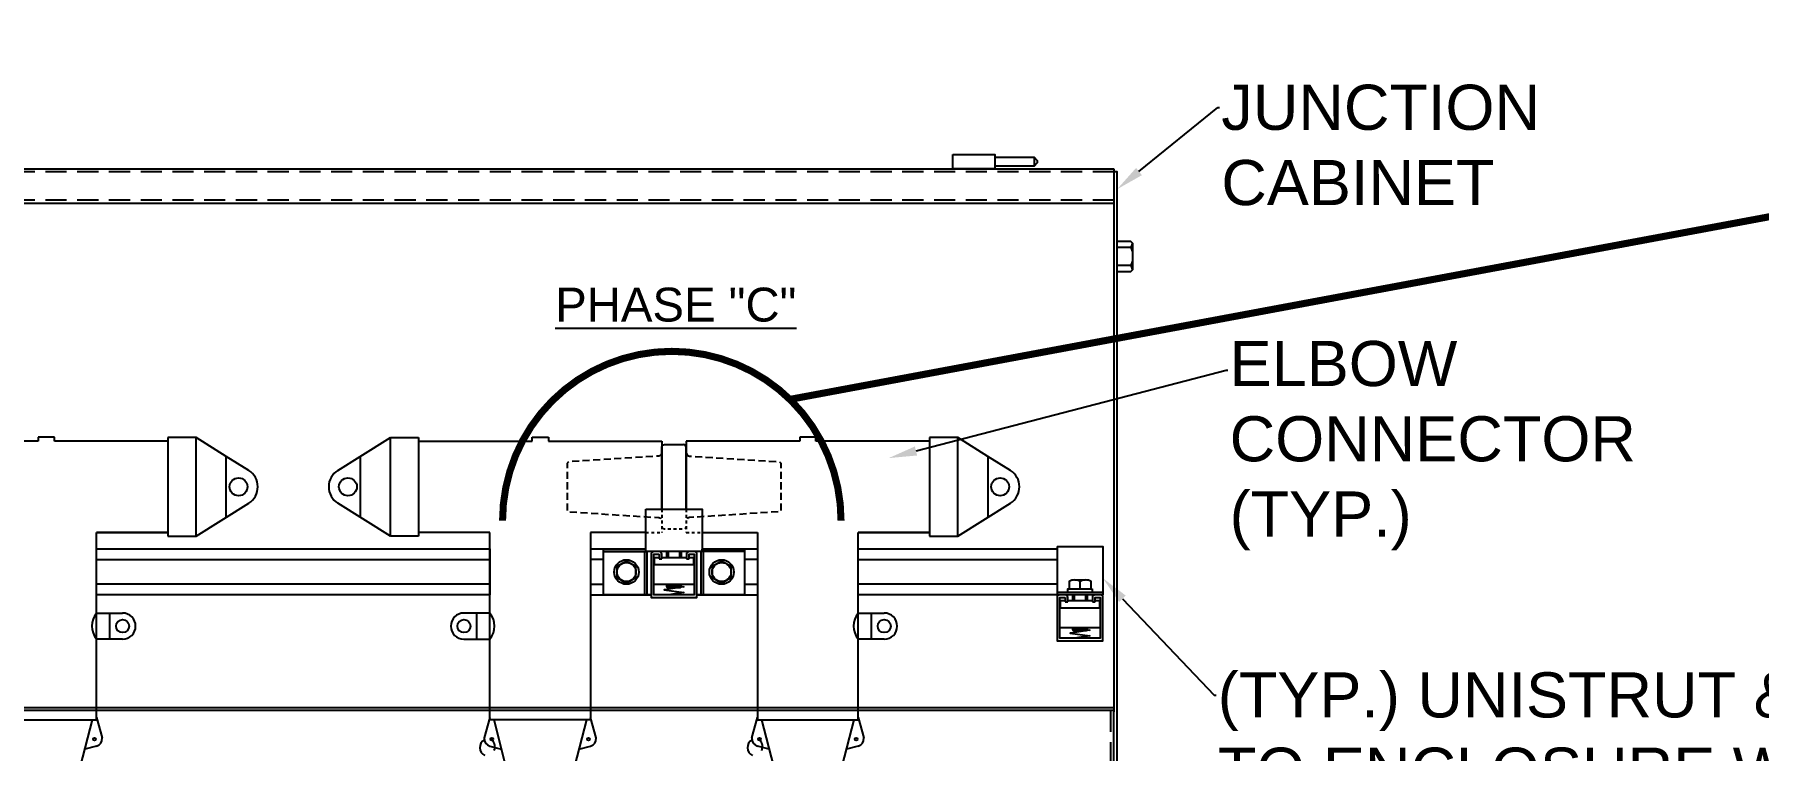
# Model space of a CAD drawing. Header units: feet. Extents: x -689 to 11593, y -511 to 1546.
# Drawn here: x 234.6 to 295.7, y 90.9 to 116.3 of the extents above; entities that cross this region are included whole.
import ezdxf
from ezdxf import colors
from ezdxf.entities.mleader import LeaderData, LeaderLine
from ezdxf.math import Vec2, Vec3

# ---------------------------------------------------------------- set-up
doc = ezdxf.new("R2010")
doc.units = ezdxf.units.FT
doc.header["$MEASUREMENT"] = 0
doc.linetypes.add('HIDDEN', pattern=[0.375, 0.25, -0.125])
doc.linetypes.add('PHANTOM2', pattern=[1.25, 0.625, -0.125, 0.125, -0.125, 0.125, -0.125])
for name, color, linetype in [('E-DETL', 7, 'Continuous'), ('E-EQPM-ENCL', 8, 'Continuous'), ('E-EQPM-HRDW', 16, 'Continuous'), ('E-GRND', 3, 'Continuous'), ('G-ANNO-TEXT', 1, 'Continuous'), ('G-DETL-LINE', 153, 'PHANTOM2')]:
    doc.layers.add(name, color=color, linetype=linetype)
doc.styles.add('NEI-A', font='arial.ttf')

msp = doc.modelspace()

# ---------------------------------------------------------------- linework, layer by layer
at = {"layer": 'E-DETL'}
for p, q in [((234.6882107414699, 101.8510137316798), (230.6635573329022, 101.8510137316798)), ((235.2643050811121, 101.988417489958), (234.6882107414699, 101.988417489958)), ((234.6882107414699, 101.988417489958), (234.6882107414699, 101.8510137316798)), ((235.2643050811121, 101.8510137316798), (235.2643050811121, 101.988417489958)), ((239.2889584529139, 101.8510137316798), (235.2643050811121, 101.8510137316798)), ((239.2889584529139, 101.9778578347086), (239.2889584529139, 98.48964411902944)), ((240.2878560032455, 101.9778578347086), (239.2889584529139, 101.9778578347086)), ((241.3607354074052, 101.3080610037923), (240.2878560032455, 101.9778578347086)), ((240.2878560032455, 98.48964411902944), (240.2878560032455, 101.9778578347086)), ((246.1042783129183, 101.3080610037923), (247.1771577170784, 101.9778578347086)), ((247.1771577170784, 98.48964411902944), (247.1771577170784, 101.9778578347086)), ((247.1771577170784, 101.9778578347086), (248.17605526741, 101.9778578347086)), ((248.17605526741, 101.9778578347086), (248.17605526741, 98.48964411902944)), ((248.17605526741, 101.8510137316798), (252.2007086392114, 101.8510137316798)), ((252.2007086392114, 101.988417489958), (252.776802978854, 101.988417489958)), ((252.2007086392114, 101.8510137316798), (252.2007086392114, 101.988417489958)), ((252.776802978854, 101.988417489958), (252.776802978854, 101.8510137316798)), ((252.776802978854, 101.8510137316798), (256.8014563874212, 101.8510137316798)), ((256.8014563874212, 101.8510137316798), (256.8014563874212, 99.43698102118879)), ((261.6882107414699, 101.8510137316798), (257.6635573329022, 101.8510137316798)), ((257.6635573329022, 101.8510137316798), (257.6635573329022, 99.43698102118879)), ((262.2643050811121, 101.988417489958), (261.6882107414699, 101.988417489958)), ((261.6882107414699, 101.988417489958), (261.6882107414699, 101.8510137316798)), ((262.2643050811121, 101.8510137316798), (262.2643050811121, 101.988417489958)), ((266.2889584529139, 101.8510137316798), (262.2643050811121, 101.8510137316798)), ((267.2878560032455, 101.9778578347086), (266.2889584529139, 101.9778578347086)), ((266.2889584529139, 101.9778578347086), (266.2889584529139, 98.48964411902944)), ((268.3607354074052, 101.3080610037923), (267.2878560032455, 101.9778578347086)), ((267.2878560032455, 98.48964411902944), (267.2878560032455, 101.9778578347086)), ((242.1551847345595, 100.8120876604726), (241.3607354074052, 101.3080610037923)), ((241.3607354074052, 99.15944080288136), (241.3607354074052, 101.3080610037923)), ((245.3098289857644, 100.8120876604726), (246.1042783129183, 101.3080610037923)), ((246.1042783129183, 101.3080610037923), (246.1042783129183, 99.15944080288136)), ((269.1551847345595, 100.8120876604726), (268.3607354074052, 101.3080610037923)), ((268.3607354074052, 101.3080610037923), (268.3607354074052, 99.15944080288136)), ((240.2878560032455, 98.48964411902944), (242.1551847345595, 99.6554142932655)), ((247.1771577170784, 98.48964411902944), (245.3098289857644, 99.6554142932655)), ((267.2878560032455, 98.48964411902944), (269.1551847345595, 99.6554142932655)), ((236.7573715146445, 98.61648822205825), (239.2889584529139, 98.61648822205825)), ((236.7573715146445, 91.9782907999629), (236.7573715146445, 98.61648822205825)), ((239.2889584529139, 98.48964411902944), (240.2878560032455, 98.48964411902944)), ((248.17605526741, 98.48964411902944), (247.1771577170784, 98.48964411902944)), ((250.7076422056793, 98.61648822205825), (248.17605526741, 98.61648822205825)), ((250.7076422056793, 91.9782907999629), (250.7076422056793, 98.61648822205825)), ((256.2325068601617, 98.61648822205825), (254.2698694307692, 98.61648822205825)), ((254.2698694307692, 98.61648822205825), (254.2698694307692, 91.9782907999629)), ((258.2325068601617, 98.61648822205825), (260.1951442895547, 98.61648822205825)), ((260.1951442895547, 98.61648822205825), (260.1951442895547, 91.9782907999629)), ((263.7573715146445, 98.61648822205825), (266.2889584529139, 98.61648822205825)), ((263.7573715146445, 91.9782907999629), (263.7573715146445, 98.61648822205825)), ((266.2889584529139, 98.48964411902944), (267.2878560032455, 98.48964411902944)), ((236.7573715146445, 95.76001360621967), (237.6826198521271, 95.76001360621967)), ((237.2199956833856, 95.76001360621967), (237.2199956833856, 94.8347652687371)), ((250.7076422056793, 95.76001360621967), (249.7823938681963, 95.76001360621967)), ((250.2450180369378, 94.8347652687371), (250.2450180369378, 95.76001360621967)), ((263.7573715146445, 95.76001360621967), (264.6826198521271, 95.76001360621967)), ((264.2199956833856, 95.76001360621967), (264.2199956833856, 94.8347652687371)), ((237.6826198521271, 94.8347652687371), (236.7573715146445, 94.8347652687371)), ((249.7823938681963, 94.8347652687371), (250.7076422056793, 94.8347652687371)), ((264.6826198521271, 94.8347652687371), (263.7573715146445, 94.8347652687371)), ((233.1951442895547, 91.9782907999629), (236.7573715146445, 91.9782907999629)), ((236.1918369405498, 90.33990844052505), (236.6146718803539, 91.9782907999629)), ((236.7573715146445, 92.06077576239204), (236.9581974898842, 91.33351018837675)), ((250.7076422056793, 92.06077576239204), (250.5068162304392, 91.33351018837675)), ((254.2698694307692, 91.9782907999629), (250.7076422056793, 91.9782907999629)), ((251.2731767797741, 90.33990844052505), (250.8503418399696, 91.9782907999629)), ((254.1271697964785, 91.9782907999629), (253.7043348750576, 90.33990844052505)), ((254.4706954060089, 91.33351018837675), (254.2698694307692, 92.06077576239204)), ((259.9943183143146, 91.33351018837675), (260.1951442895547, 92.06077576239204)), ((260.1951442895547, 91.9782907999629), (263.7573715146445, 91.9782907999629)), ((260.337843923845, 91.9782907999629), (260.7606788452663, 90.33990844052505)), ((263.1918369405498, 90.33990844052505), (263.6146718803539, 91.9782907999629)), ((263.7573715146445, 92.06077576239204), (263.9581974898842, 91.33351018837675)), ((236.7626355512439, 91.04811095656169), (236.3451280878853, 90.9371222928794)), ((250.7023781690796, 91.04811095656169), (251.1198856324381, 90.9371222928794)), ((253.8576260040099, 90.9371222928794), (254.2751334673685, 91.04811095656169)), ((260.6073877163135, 90.9371222928794), (260.1898802529549, 91.04811095656169)), ((263.7626355512439, 91.04811095656169), (263.3451280878853, 90.9371222928794))]:
    msp.add_line(p, q, dxfattribs=at)
at = {"layer": 'E-DETL', "linetype": 'HIDDEN', "ltscale": 0.25}
for p, q in [((256.8014563874212, 99.43698102118879), (256.8014563874212, 98.61648822205825)), ((257.6635573329022, 99.43698102118879), (257.6635573329022, 98.61648822205825)), ((256.2325068601617, 98.61648822205825), (256.8014563874212, 98.61648822205825)), ((257.6635573329022, 98.61648822205825), (258.2325068601617, 98.61648822205825))]:
    msp.add_line(p, q, dxfattribs=at)
at = {"layer": 'E-DETL', "linetype": 'Continuous', "flags": 128}
for points in [[(256.8014563874212, 99.43698102118879), (256.8014563874212, 101.6405875324049), (256.8240572650193, 101.7086624649287), (256.8921321975431, 101.7313994923916), (257.5728815227803, 101.7313994923916)], [(257.6635573329022, 99.43698102118879), (257.6635573329022, 101.6405875324049), (257.6409564553041, 101.7086624649287), (257.5728815227803, 101.7313994923916)]]:
    msp.add_lwpolyline(points, dxfattribs=at)
at = {"layer": 'E-DETL', "linetype": 'HIDDEN', "flags": 128}
for points in [[(256.8014563874212, 101.4363627348334), (256.7559823324955, 101.345686924712), (256.6879073999717, 101.3229498972491), (253.4883855713556, 101.1187250996777), (253.4430476662947, 101.0733871946168), (253.4430476662947, 99.37151388152324), (253.4883855713556, 99.34877685406036), (256.6879073999717, 99.14455205648892), (256.7559823324955, 99.12181502902604), (256.8014563874212, 99.03113921890463)], [(257.6635573329022, 101.4363627348334), (257.709031387828, 101.345686924712), (257.7771063203518, 101.3229498972491), (260.9766281489678, 101.1187250996777), (261.0219660540288, 101.0733871946168), (261.0219660540288, 99.37151388152324), (260.9766281489678, 99.34877685406036), (257.7771063203518, 99.14455205648892), (257.709031387828, 99.12181502902604), (257.6635573329022, 99.03113921890463)]]:
    msp.add_lwpolyline(points, dxfattribs=at)
at = {"layer": 'E-DETL', "linetype": 'HIDDEN', "ltscale": 0.25, "flags": 128}
msp.add_lwpolyline([(257.6635573329022, 98.82691442133319), (257.6409564553041, 98.75883948880937), (257.5728815227803, 98.73610246134649), (256.8921321975431, 98.73610246134649), (256.8240572650193, 98.75883948880937), (256.8014563874212, 98.82691442133319)], dxfattribs=at)
at = {"layer": 'E-DETL', "color": 41}
for centre, radius in [((241.7941300943739, 100.233750976869), 0.3171103352500231), ((245.67088362595, 100.233750976869), 0.3171103352500231), ((268.7941300943739, 100.233750976869), 0.3171103352500231), ((237.6826198521271, 95.29738943747861), 0.231312084370685), ((249.7823938681963, 95.29738943747861), 0.231312084370685), ((264.6826198521271, 95.29738943747861), 0.231312084370685), ((236.6919573122454, 91.29378474856321), 0.04886597132423846), ((250.7730564080784, 91.29378474856321), 0.04886597132423846), ((254.2044552467532, 91.29378474856321), 0.04886597132423846), ((260.2605584735707, 91.29378474856321), 0.04886597132423846), ((263.6919573122454, 91.29378474856321), 0.04886597132423846)]:
    msp.add_circle(centre, radius, dxfattribs=at)
at = {"layer": 'E-DETL'}
for centre, radius, start, end in [((241.7941301492356, 100.2337510022658), 0.6817871827489874, 301.9764602505318, 58.02353290437132), ((245.6708835710883, 100.2337509514723), 0.6817871827491256, 121.9764602505318, 238.0235130565153), ((268.7941301492356, 100.2337510022658), 0.6817871827489874, 301.9764602505318, 58.02353290437132), ((237.3375120285286, 95.29738943747861), 0.7420135695211753, 141.4299269184075, 218.5700730815925), ((237.6826198521271, 95.29738943747861), 0.462624168741371, 270, 90), ((249.7823938681963, 95.29738943747861), 0.462624168741371, 90, 270), ((250.1275016917948, 95.29738943747861), 0.7420135695211753, 321.4299269184075, 38.5700730815925), ((264.3375120285286, 95.29738943747861), 0.7420135695211753, 141.4299269184075, 218.5700730815925), ((264.6826198521271, 95.29738943747861), 0.462624168741371, 270, 90), ((236.6944730541527, 91.30451874806249), 0.2653131763633028, 284.8869897918303, 6.273411890354851), ((250.7705405567081, 91.30451872079357), 0.2653130706517052, 173.726610115777, 255.1130106203339), ((254.2069709702773, 91.30451874806249), 0.2653131763633528, 284.8869897918303, 6.273411890354851), ((260.2580426405834, 91.30451872079357), 0.2653130706517117, 173.726610115777, 255.1130106203339), ((263.6944730541527, 91.30451874806249), 0.2653131763633028, 284.8869897918303, 6.273411890354851)]:
    msp.add_arc(centre, radius, start, end, dxfattribs=at)
at = {"layer": 'E-EQPM-ENCL', "color": 7, "ltscale": 5}
msp.add_line((272.8240954476851, 111.5027909866212), (272.8240954476851, 92.26018595999813), dxfattribs=at)
for points in [[(267.112721362987, 112.0019163918855), (268.6103698785096, 112.0019163918855), (268.6103698785096, 111.5026548367564), (267.112721362987, 111.5026548367564), (267.112721362987, 112.0019163918855)], [(268.6103698785096, 111.9111044318988), (269.9946055564478, 111.9111044318988), (269.9946055564478, 111.5934667967431), (268.6103698785096, 111.5934667967431)], [(269.9946055564478, 111.9111044318988), (270.1080183940321, 111.7976915943141), (270.1080183940321, 111.7068796343274), (269.9946055564478, 111.5934667967431)], [(187.6407821227735, 111.3892419991716), (187.5273692851888, 111.3892419991716), (187.5273692851888, 81.68597054121938), (187.5727071902497, 81.59515858123268), (187.6407821227735, 81.52708364870887), (272.8240954476851, 81.52708364870887), (272.8921703802089, 81.59515858123268), (272.9376444351346, 81.68597054121938), (272.9376444351346, 111.3892419991716), (272.8240954476851, 111.3892419991716)], [(187.6407821227735, 111.5027909866212), (272.8240954476851, 111.5027909866212)], [(187.6407821227735, 110.2774422011939), (272.8240954476851, 110.2774422011939)], [(272.9376444351346, 108.9385444283166), (273.4141689628009, 108.9385444283166), (273.4822438953247, 108.8704694957928), (273.4822438953247, 107.9174204404603), (273.4141689628009, 107.849345507937), (272.9376444351346, 107.849345507937)], [(273.4822438953247, 108.8704694957928), (273.4209519392707, 108.7117187531476), (273.4822438953247, 108.5529680105024)], [(273.4209519392707, 108.7117187531476), (272.9376444351346, 108.7117187531476)], [(273.4822438953247, 108.2349219257512), (273.4209519392707, 108.076171183106), (273.4822438953247, 107.9174204404603)], [(273.4209519392707, 108.076171183106), (272.9376444351346, 108.076171183106)], [(272.8240954476851, 92.30566001492434), (187.5273692851888, 92.30566001492434)], [(187.6407821227735, 92.41907285250863), (272.8240954476851, 92.41907285250863)]]:
    msp.add_lwpolyline(points, dxfattribs=at)
at = {"layer": 'E-EQPM-ENCL', "linetype": 'HIDDEN', "ltscale": 3}
for points in [[(272.8240954476851, 111.3892419991716), (187.6407821227735, 111.3892419991716)], [(272.8240954476851, 110.3908550387782), (187.6407821227735, 110.3908550387782)], [(272.7106826101003, 92.30566001492434), (272.7106826101003, 81.61789560869556)]]:
    msp.add_lwpolyline(points, dxfattribs=at)
at = {"layer": 'E-EQPM-ENCL', "ltscale": 5}
msp.add_lwpolyline([(272.8240954476851, 81.68597054121938), (272.8240954476851, 92.26018595999813)], dxfattribs=at)
at = {"layer": 'E-EQPM-HRDW'}
for p, q in [((256.2325092104825, 97.9369848497422), (256.2325092104825, 98.02698601983411)), ((258.2325092104825, 97.9369848497422), (258.2325092104825, 98.02698695590743))]:
    msp.add_line(p, q, dxfattribs=at)
for points in [[(256.2325068601617, 99.43698102118879), (258.2325068601617, 99.43698102118879), (258.2325068601617, 97.93698102118879), (256.2325068601617, 97.93698102118879)], [(236.7573715146445, 98.03068968697744), (250.7076422056793, 98.03068968697744), (250.7076422056793, 96.40568968697744), (236.7573715146445, 96.40568968697744)]]:
    msp.add_lwpolyline(points, close=True, dxfattribs=at)
for points in [[(239.2889584529139, 98.61644805354672), (236.7573715146445, 98.61644805354672)], [(250.7076422056793, 98.61648822205825), (248.17605526741, 98.61648822205825)], [(266.2889584529139, 98.61648822205825), (263.7573715146445, 98.61648822205825)], [(256.2325068601617, 98.02702712441896), (254.2698717810899, 98.02702712441896)], [(256.2325068601617, 98.02698531777878), (254.7325092104825, 98.02698531777878)], [(254.7325092104825, 96.4019846157239), (254.7325092104825, 98.02698297759525), (256.2325068601617, 98.02698367964922)], [(254.7325092104825, 97.9369848497422), (256.277509444501, 97.9369848497422)], [(256.187508976464, 97.9369848497422), (256.1875073968395, 96.40198531777833), (256.2775078648765, 96.40198531777833), (256.277509444501, 97.9369848497422)], [(258.2325068601617, 98.02698461572254), (259.7325092104825, 98.02698531777878), (259.7325092104825, 96.40198695590743), (258.0450068601617, 96.4019861660945)], [(259.7325092104825, 97.9369848497422), (258.187508976464, 97.9369848497422), (258.1875073547162, 96.40198625385165), (258.2775078227528, 96.40198625385165), (258.277509444501, 97.9369848497422)], [(260.195146639875, 98.02702712441896), (258.2325068601617, 98.02702712441896)], [(259.7325092104825, 98.02698531777878), (258.2325068601617, 98.02698531777878)], [(270.8126441786776, 98.12072868539735), (270.8126441786776, 96.40568968697744), (263.757371258182, 96.40568968697744), (263.757371258182, 98.03068968697744), (270.8126441786776, 98.03068968697744)], [(270.8126441786776, 98.12072868539735), (272.4376456747773, 98.12073102558088), (272.4376456747773, 96.40573102558074), (270.8126441786776, 96.40572868539721)], [(236.7573715146445, 97.65568687312407), (250.7076422056793, 97.65568687312407)], [(256.5137568601617, 97.48207826963744), (257.9512568601617, 97.48207826963744)], [(263.757371258182, 97.65568687312407), (270.8126441786776, 97.65568687312407)], [(250.7076422056793, 96.78068340974278), (236.7573715146445, 96.78068340974278)], [(257.9512568601617, 96.76688377274058), (256.5137568601617, 96.76688377274058)], [(270.8126441786776, 96.78068340974278), (263.757371258182, 96.78068340974278)], [(254.2698717810899, 96.40202712441896), (256.4200068601617, 96.40202712441896)], [(256.4200068601617, 96.40198540553456), (254.7325092104825, 96.4019846157239)], [(258.0450068601617, 96.40202712441896), (260.195146639875, 96.40202712441896)], [(270.9063997366989, 95.95082800401451), (272.3438997366989, 95.95082800401451)], [(272.3438997366989, 95.23563350711765), (270.9063997366989, 95.23563350711765)]]:
    msp.add_lwpolyline(points, dxfattribs=at)
at = {"layer": 'E-EQPM-HRDW', "flags": 128}
for points in [[(256.5138068601641, 97.93698102118879, 0.4142136638373164), (256.4200068601617, 97.84318102118868), (256.4200068601617, 96.31198102118879), (258.0450068601617, 96.31198102118879), (258.0450068601617, 97.84318102118868, 0.4142134666557579), (257.9512068601593, 97.93698102118879)], [(256.7950068601617, 97.68698102118879), (256.7950068601617, 97.84318102118868, 0.4142134666555804), (256.7012068601593, 97.93698102118879)], [(257.7638068601641, 97.93698102118879, 0.4142136638373164), (257.6700068601617, 97.84318102118868), (257.6700068601617, 97.68698102118879)], [(271.6251440723859, 96.62072985548912), (271.6251440723859, 96.87965842691756, 0.27492865352795), (271.2354326406853, 96.87965842691756), (271.2354326406853, 96.62072985548912)], [(272.0148555040864, 96.62072985548912), (272.0148555040864, 96.87965842691756, 0.2749286535299746), (271.6251440723859, 96.87965842691756, 0.1349605268767945)], [(271.1876497366989, 96.15573075556586), (271.1876497366989, 96.31193075556575, 0.4142134666555804), (271.0938497366965, 96.40573075556586), (270.9064497367012, 96.40573075556586, 0.4142136638373164), (270.8126497366989, 96.31193075556575), (270.8126497366989, 94.78073075556586), (272.4376497366989, 94.78073075556586), (272.4376497366989, 96.31193075556575, 0.4142134666557579), (272.3438497366965, 96.40573075556586), (272.1564497367012, 96.40573075556586, 0.4142136638373164), (272.0626497366989, 96.31193075556575), (272.0626497366989, 96.15573075556586)]]:
    msp.add_lwpolyline(points, format="xyb", dxfattribs=at)
for points in [[(257.7637568601617, 97.68698102118879), (257.7637568601617, 97.84323102118879), (257.9512568601617, 97.84323102118879), (257.9512568601617, 96.40573102118879), (256.5137568601617, 96.40573102118879), (256.5137568601617, 97.84323102118879), (256.7012568601617, 97.84323102118879)], [(256.7012568601617, 97.84318102118868), (256.7012568601617, 97.68698102118879)], [(256.9825068601617, 97.73306839747966), (256.9825068601617, 97.93698102118879)], [(257.0215693601617, 97.93698102118879), (257.0215693601617, 97.73306839747966)], [(257.4434443601617, 97.73306839747966), (257.4434443601617, 97.93698102118879)], [(257.4825068601617, 97.93698102118879), (257.4825068601617, 97.73306839747966)], [(254.7325092104825, 97.65202431056605), (254.2698717810899, 97.65202431056605)], [(256.5450068601617, 97.48207826963744), (256.5450068601617, 97.73306839747966), (256.7012568601617, 97.73306839747966)], [(256.7012568601617, 97.68698102118879), (256.7950068601617, 97.68698102118879)], [(256.7950068601617, 97.73306839747966), (257.6700068601617, 97.73306839747966)], [(257.6700068601617, 97.68698102118879), (257.7637568601617, 97.68698102118879)], [(257.7637568601617, 97.73306839747966), (257.9200068601617, 97.73306839747966), (257.9200068601617, 97.48207826963744)], [(260.195146639875, 97.65202431056605), (259.7325092104825, 97.65202431056605)], [(254.7325092104825, 96.7770208471843), (254.2698717810899, 96.7770208471843)], [(256.9843692792761, 96.76688377274058), (257.5813537550471, 96.68480008030156), (256.8836599652764, 96.58206637566445), (257.5813537550471, 96.48613543477722), (257.0353045277857, 96.40573102118879)], [(257.4825068601617, 96.76688377274058), (257.4825068601617, 96.69479352118879), (257.4434443601617, 96.65573102118879), (257.0215693601617, 96.65573102118879), (256.9825068601617, 96.69479352118879), (256.9825068601617, 96.76688377274058)], [(256.9825068601617, 96.69479352118879), (257.4825068601617, 96.69479352118879)], [(257.0215693601617, 96.76688377274058), (257.0215693601617, 96.69479352118879)], [(257.4434443601617, 96.69479352118879), (257.4434443601617, 96.76688377274058)], [(260.195146639875, 96.7770208471843), (259.7325092104825, 96.7770208471843)], [(271.1906440723828, 96.49572985548912), (271.1906440723828, 96.62072985548912), (272.0596440723889, 96.62072985548912)], [(271.4302883565319, 96.93322985548912), (271.8199997882398, 96.93322985548912)], [(272.0596440723889, 96.62072985548912), (272.0596440723889, 96.49572985548912)], [(270.8126441786776, 96.49572985548912), (272.4376456747773, 96.49572985548912)], [(272.1563997366989, 96.15573075556586), (272.1563997366989, 96.31198075556586), (272.3438997366989, 96.31198075556586), (272.3438997366989, 94.87448075556586), (270.9063997366989, 94.87448075556586), (270.9063997366989, 96.31198075556586), (271.0938997366989, 96.31198075556586)], [(270.9376497366989, 95.95082800401451), (270.9376497366989, 96.20181813185673), (271.0938997366989, 96.20181813185673)], [(271.0938997366989, 96.31193075556575), (271.0938997366989, 96.15573075556586)], [(271.0938997366989, 96.15573075556586), (271.1876497366989, 96.15573075556586)], [(271.1876497366989, 96.20181813185673), (272.0626497366989, 96.20181813185673)], [(271.3751497366989, 96.20181813185673), (271.3751497366989, 96.40573075556586), (271.4142122366989, 96.40573075556586), (271.4142122366989, 96.20181813185673)], [(271.8360872366989, 96.20181813185673), (271.8360872366989, 96.40573075556586), (271.8751497366989, 96.40573075556586), (271.8751497366989, 96.20181813185673)], [(272.0626497366989, 96.15573075556586), (272.1563997366989, 96.15573075556586)], [(272.1563997366989, 96.20181813185673), (272.3126497366989, 96.20181813185673), (272.3126497366989, 95.95082800401451)], [(271.3770121558132, 95.23563350711765), (271.9739966315842, 95.15354981467863), (271.2763028418135, 95.05081611004152), (271.9739966315842, 94.9548851691543), (271.4279474043228, 94.87448075556586)], [(271.8751497366989, 95.23563350711765), (271.8751497366989, 95.16354325556586), (271.8360872366989, 95.12448075556586), (271.4142122366989, 95.12448075556586), (271.3751497366989, 95.16354325556586), (271.3751497366989, 95.23563350711765)], [(271.3751497366989, 95.16354325556586), (271.8751497366989, 95.16354325556586)], [(271.4142122366989, 95.23563350711765), (271.4142122366989, 95.16354325556586)], [(271.8360872366989, 95.16354325556586), (271.8360872366989, 95.23563350711765)]]:
    msp.add_lwpolyline(points, dxfattribs=at)
for points in [[(255.8825092104803, 97.40933951251009), (255.5450092104825, 97.60419522836037), (255.2075092104847, 97.40933951251009), (255.2075092104847, 97.01962808080953), (255.5450092104825, 96.82477236495924), (255.8825092104803, 97.01962808080953)], [(259.2575092104803, 97.40934185269361), (258.9200092104825, 97.6041975685439), (258.5825092104847, 97.40934185269361), (258.5825092104847, 97.01963042099305), (258.9200092104825, 96.82477470514277), (259.2575092104803, 97.01963042099305)]]:
    msp.add_lwpolyline(points, close=True, dxfattribs=at)
at = {"layer": 'E-EQPM-HRDW'}
for centre, radius in [((255.5450092104825, 97.2144837966598), 0.4345000000030268), ((255.5450092104825, 97.2144837966598), 0.3374999999978894), ((258.9200092104825, 97.21448613684333), 0.4345000000030268), ((258.9200092104825, 97.21448613684333), 0.3374999999978894)]:
    msp.add_circle(centre, radius, dxfattribs=at)
at = {"layer": 'E-GRND', "linetype": 'Continuous'}
for centre, radius, start, end in [((250.6679253243947, 90.99623936804846), 0.3191823904050451, 120.3840937397777, 243.4443115222312), ((250.5253087026763, 91.01691426310208), 0.3556742441943705, 339.1882974839909, 55.46745720687347), ((260.15542740827, 90.99623936804846), 0.3191823904050451, 120.3840937397777, 243.4443115222312), ((260.0128107865517, 91.01691426310208), 0.3556742441943705, 339.1882974839909, 55.46745720687347)]:
    msp.add_arc(centre, radius, start, end, dxfattribs=at)
at = {"layer": 'G-DETL-LINE', "const_width": 0.2499999999277535, "flags": 128}
msp.add_lwpolyline([(261.3394551594465, 103.3307769253843), (330.0388653562895, 116.1331778917133)], dxfattribs=at)
at = {"layer": 'G-DETL-LINE', "const_width": 0.2499999999277535}
msp.add_lwpolyline([(263.1527484487397, 99.03293014912151, 0.9999999999999999), (251.1527484522076, 99.03293014912151)], format="xyb", dxfattribs=at)

# ---------------------------------------------------------------- texts
at = {"layer": 'G-ANNO-TEXT', "insert": (257.2952753479867, 106.6802330845758), "char_height": 1.2, "attachment_point": 5, "style": 'NEI-A'}
msp.add_mtext_dynamic_manual_height_columns('{\\LPHASE "C"}', width=10.45928242515322, gutter_width=0.546875, heights=[0], dxfattribs=at)

# ---------------------------------------------------------------- leaders
at = {"layer": 'G-ANNO-TEXT'}
ml = msp.add_multileader_mtext('Standard', dxfattribs=at)
ml.set_content('JUNCTION CABINET', color=256, style='NEI-A')
ml.set_leader_properties()
ml.build(insert=Vec2(0, 0))
ml.multileader.update_dxf_attribs({"dogleg_length": 0.0625, "arrow_head_size": 1})
ctx = ml.context
ctx.base_point, ctx.char_height, ctx.arrow_head_size, ctx.landing_gap_size, ctx.plane_origin = Vec3(276.5715730065631, 113.6660681908661), 1.6, 1, 0.0625, Vec3(259.5357373963316, 97.91390170891464)
notes = []
notes.append((ctx, [(0, (1, 1, 0), (276.5090730065631, 113.6660681908661), (1, 0), 0.0625, [(0, [(272.9376444351346, 110.7735204866158)], 0, [])])]))
ctx.mtext.insert, ctx.mtext.width, ctx.mtext.flow_direction = Vec3(276.6340730065631, 114.4797107556683), 8.847098214285712, 5
ml = msp.add_multileader_mtext('Standard', dxfattribs=at)
ml.set_content('ELBOW CONNECTOR \\P(TYP.)', color=256, style='NEI-A')
ml.set_leader_properties()
ml.build(insert=Vec2(0, 0))
ml.multileader.update_dxf_attribs({"dogleg_length": 0.0625, "arrow_head_size": 1})
ctx = ml.context
ctx.base_point, ctx.char_height, ctx.arrow_head_size, ctx.landing_gap_size, ctx.plane_origin = Vec3(276.8665433640572, 104.3667886009257), 1.6, 1, 0.0625, Vec3(259.5357373963316, 84.32988629606461)
notes.append((ctx, [(0, (1, 1, 0), (276.8040433640572, 104.3667886009257), (1, 0), 0.0625, [(0, [(264.8424909821229, 101.2503435532644)], 0, [])])]))
ctx.mtext.insert, ctx.mtext.width, ctx.mtext.flow_direction = Vec3(276.9290433640572, 105.4019864181155), 9.025669642857139, 5
ml = msp.add_multileader_mtext('Standard', dxfattribs=at)
ml.set_content('(TYP.) UNISTRUT & HARDWARE, SECURE TO ENCLOSURE WALL OF STRUCTURE OR USE EXISTING ENCLOSURE SUPPORT STRUT BRACKETS.', color=256, style='NEI-A')
ml.set_leader_properties()
ml.build(insert=Vec2(0, 0))
ml.multileader.update_dxf_attribs({"dogleg_length": 0.0625, "arrow_head_size": 1})
ctx = ml.context
ctx.base_point, ctx.char_height, ctx.arrow_head_size, ctx.landing_gap_size, ctx.plane_origin = Vec3(276.4465730065631, 92.846647763889), 1.6, 1, 0.0625, Vec3(303.7321021634671, 96.88246125360592)
notes.append((ctx, [(1, (1, 1, 0), (276.3840730065631, 92.846647763889), (1, 0), 0.0625, [(0, [(272.4376444350769, 96.99148939215002)], 0, [])])]))
ctx.mtext.insert, ctx.mtext.width, ctx.mtext.defined_height, ctx.mtext.flow_direction = Vec3(276.5090730065631, 93.66029032869119), 44.96455506211954, 12.40864463658932, 5
for ctx, leaders in notes:
    for number, flags, end, landing, length, lines in leaders:
        leader = LeaderData()
        leader.index, (leader.has_last_leader_line, leader.has_dogleg_vector, leader.attachment_direction) = number, flags
        leader.last_leader_point, leader.dogleg_vector, leader.dogleg_length = Vec3(end), Vec3(landing), length
        for number, points, colour, breaks in lines:
            line = LeaderLine()
            line.index, line.vertices, line.color, line.breaks = number, Vec3.list(points), colors.encode_raw_color(colour), breaks
            leader.lines.append(line)
        ctx.leaders.append(leader)

doc.saveas('drawing.dxf')
